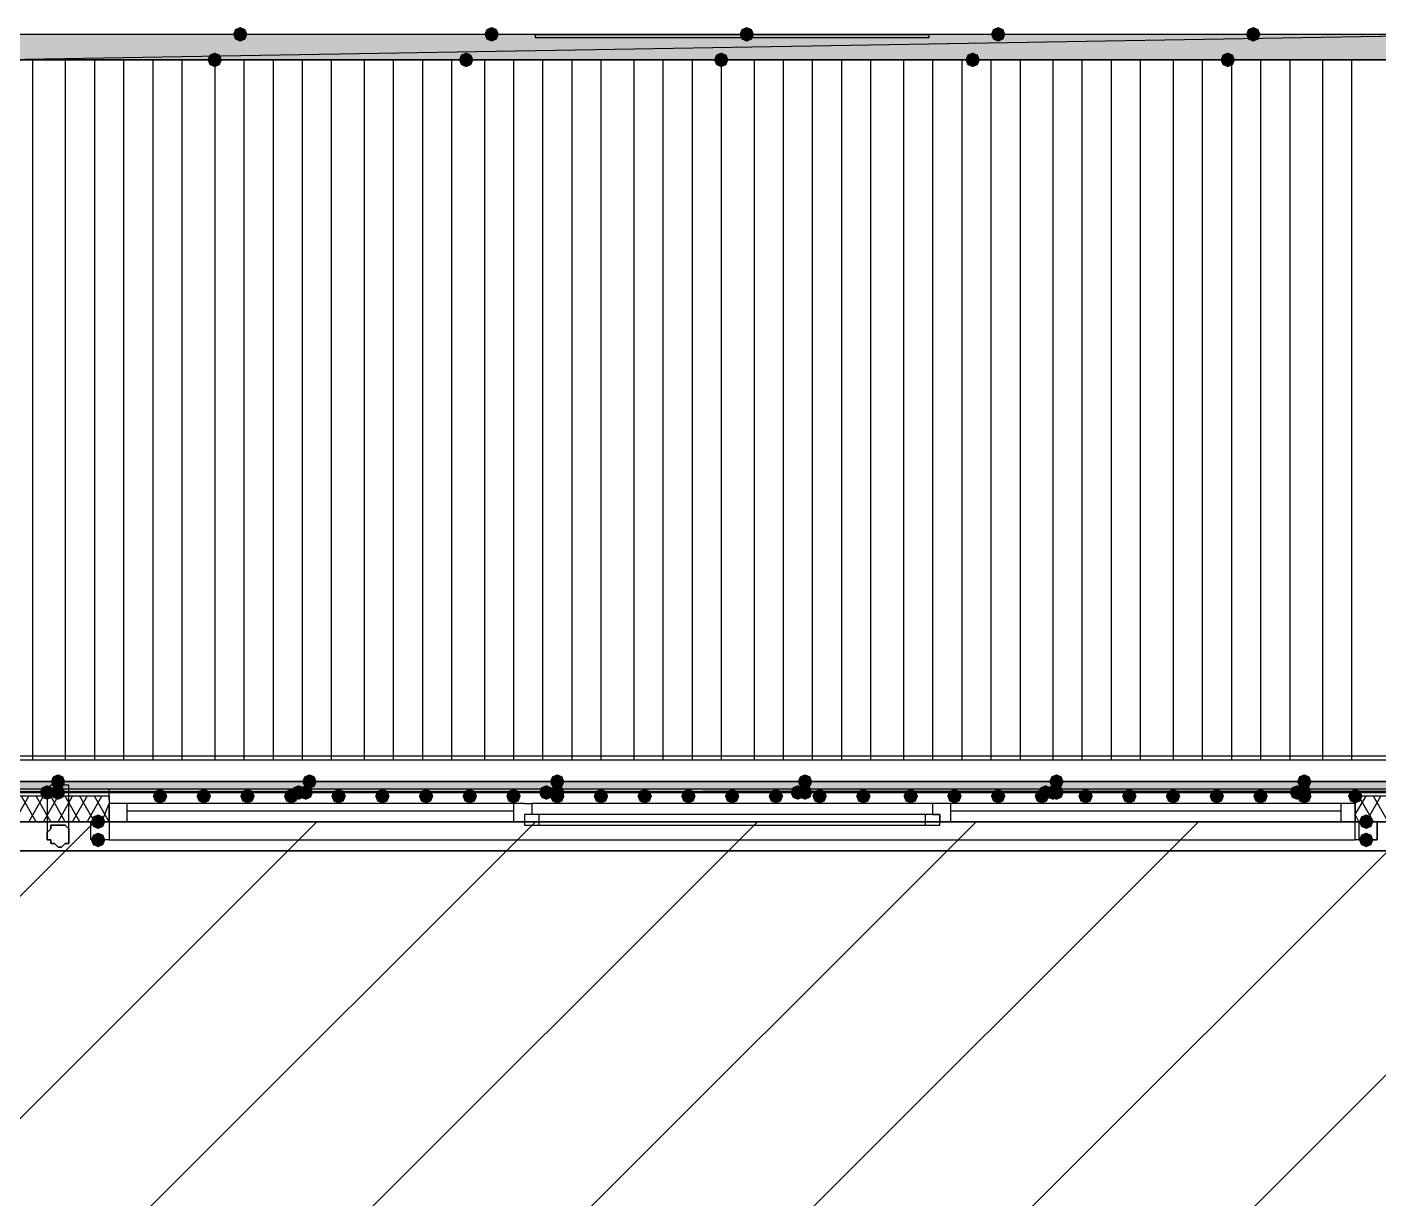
# Model space of a CAD drawing. Header units: millimetres. Extents: x 0 to 420, y 0 to 297.
# Drawn here: x 137.99 to 153.69, y 232.22 to 245.83 of the extents above; entities that cross this region are included whole.
import ezdxf

# ---------------------------------------------------------------- set-up
doc = ezdxf.new("R2010")
doc.units = ezdxf.units.MM
doc.layers.get('0').update_dxf_attribs({"linetype": 'CONTINUOUS'})

msp = doc.modelspace()

# ---------------------------------------------------------------- hatches: boundary and pattern name
at = {"true_color": 0x0000fe}
for points in [[(140.546667, 245.745), (140.521796, 245.685204), (140.462, 245.660333), (140.402204, 245.685204), (140.377333, 245.745), (140.402204, 245.804796), (140.462, 245.829667), (140.521796, 245.804796)], [(143.467667, 245.745), (143.442796, 245.685204), (143.383, 245.660333), (143.323204, 245.685204), (143.298333, 245.745), (143.323204, 245.804796), (143.383, 245.829667), (143.442796, 245.804796)], [(146.431, 245.745), (146.406129, 245.685204), (146.346333, 245.660333), (146.286538, 245.685204), (146.261667, 245.745), (146.286537, 245.804796), (146.346333, 245.829667), (146.406129, 245.804796)], [(149.352, 245.745), (149.327129, 245.685204), (149.267333, 245.660333), (149.207538, 245.685204), (149.182667, 245.745), (149.207537, 245.804796), (149.267333, 245.829667), (149.327129, 245.804796)], [(152.315333, 245.745), (152.290462, 245.685204), (152.230667, 245.660333), (152.170871, 245.685204), (152.146, 245.745), (152.170871, 245.804796), (152.230667, 245.829667), (152.290462, 245.804796)], [(140.250333, 245.448667), (140.225463, 245.388871), (140.165667, 245.364), (140.105871, 245.388871), (140.081, 245.448667), (140.105871, 245.508462), (140.165667, 245.533333), (140.225462, 245.508463)], [(143.171333, 245.448667), (143.146462, 245.388871), (143.086667, 245.364), (143.026871, 245.388871), (143.002, 245.448667), (143.026871, 245.508462), (143.086667, 245.533333), (143.146462, 245.508463)], [(146.134667, 245.448667), (146.109796, 245.388871), (146.05, 245.364), (145.990204, 245.388871), (145.965333, 245.448667), (145.990204, 245.508462), (146.05, 245.533333), (146.109796, 245.508463)], [(149.055667, 245.448667), (149.030796, 245.388871), (148.971, 245.364), (148.911204, 245.388871), (148.886333, 245.448667), (148.911204, 245.508462), (148.971, 245.533333), (149.030796, 245.508463)], [(152.019, 245.448667), (151.994129, 245.388871), (151.934333, 245.364), (151.874538, 245.388871), (151.849667, 245.448667), (151.874537, 245.508462), (151.934333, 245.533333), (151.994129, 245.508463)], [(138.303, 236.939667), (138.278129, 236.879871), (138.218333, 236.855), (138.158537, 236.879871), (138.133667, 236.939667), (138.158537, 236.999462), (138.218333, 237.024333), (138.278129, 236.999463)], [(138.43, 237.066667), (138.405129, 237.006871), (138.345333, 236.982), (138.285538, 237.006871), (138.260667, 237.066667), (138.285537, 237.126462), (138.345333, 237.151333), (138.405129, 237.126463)], [(138.43, 236.939667), (138.405129, 236.879871), (138.345333, 236.855), (138.285538, 236.879871), (138.260667, 236.939667), (138.285537, 236.999462), (138.345333, 237.024333), (138.405129, 236.999463)], [(138.43, 236.939667), (138.405129, 236.879871), (138.345333, 236.855), (138.285538, 236.879871), (138.260667, 236.939667), (138.285537, 236.999462), (138.345333, 237.024333), (138.405129, 236.999463)], [(141.224, 236.939667), (141.199129, 236.879871), (141.139333, 236.855), (141.079537, 236.879871), (141.054667, 236.939667), (141.079537, 236.999462), (141.139333, 237.024333), (141.199129, 236.999463)], [(141.308667, 236.939667), (141.283796, 236.879871), (141.224, 236.855), (141.164204, 236.879871), (141.139333, 236.939667), (141.164204, 236.999462), (141.224, 237.024333), (141.283796, 236.999463)], [(141.308667, 236.939667), (141.283796, 236.879871), (141.224, 236.855), (141.164204, 236.879871), (141.139333, 236.939667), (141.164204, 236.999462), (141.224, 237.024333), (141.283796, 236.999463)], [(141.351, 237.066667), (141.326129, 237.006871), (141.266333, 236.982), (141.206538, 237.006871), (141.181667, 237.066667), (141.206537, 237.126462), (141.266333, 237.151333), (141.326129, 237.126463)], [(144.102667, 236.939667), (144.077796, 236.879871), (144.018, 236.855), (143.958204, 236.879871), (143.933333, 236.939667), (143.958204, 236.999462), (144.018, 237.024333), (144.077796, 236.999463)], [(144.229667, 237.066667), (144.204796, 237.006871), (144.145, 236.982), (144.085204, 237.006871), (144.060333, 237.066667), (144.085204, 237.126462), (144.145, 237.151333), (144.204796, 237.126463)], [(144.229667, 236.939667), (144.204796, 236.879871), (144.145, 236.855), (144.085204, 236.879871), (144.060333, 236.939667), (144.085204, 236.999462), (144.145, 237.024333), (144.204796, 236.999463)], [(144.229667, 236.939667), (144.204796, 236.879871), (144.145, 236.855), (144.085204, 236.879871), (144.060333, 236.939667), (144.085204, 236.999462), (144.145, 237.024333), (144.204796, 236.999463)], [(147.023667, 236.939667), (146.998796, 236.879871), (146.939, 236.855), (146.879204, 236.879871), (146.854333, 236.939667), (146.879204, 236.999462), (146.939, 237.024333), (146.998796, 236.999463)], [(147.108333, 237.066667), (147.083463, 237.006871), (147.023667, 236.982), (146.963871, 237.006871), (146.939, 237.066667), (146.963871, 237.126462), (147.023667, 237.151333), (147.083462, 237.126463)], [(147.108333, 236.939667), (147.083463, 236.879871), (147.023667, 236.855), (146.963871, 236.879871), (146.939, 236.939667), (146.963871, 236.999462), (147.023667, 237.024333), (147.083462, 236.999463)], [(147.108333, 236.939667), (147.083463, 236.879871), (147.023667, 236.855), (146.963871, 236.879871), (146.939, 236.939667), (146.963871, 236.999462), (147.023667, 237.024333), (147.083462, 236.999463)], [(149.902333, 236.939667), (149.877462, 236.879871), (149.817667, 236.855), (149.757871, 236.879871), (149.733, 236.939667), (149.757871, 236.999462), (149.817667, 237.024333), (149.877462, 236.999463)], [(149.987, 236.939667), (149.962129, 236.879871), (149.902333, 236.855), (149.842538, 236.879871), (149.817667, 236.939667), (149.842537, 236.999462), (149.902333, 237.024333), (149.962129, 236.999463)], [(150.029333, 237.066667), (150.004462, 237.006871), (149.944667, 236.982), (149.884871, 237.006871), (149.86, 237.066667), (149.884871, 237.126462), (149.944667, 237.151333), (150.004462, 237.126463)], [(150.029333, 236.939667), (150.004462, 236.879871), (149.944667, 236.855), (149.884871, 236.879871), (149.86, 236.939667), (149.884871, 236.999462), (149.944667, 237.024333), (150.004462, 236.999463)], [(152.823333, 236.939667), (152.798463, 236.879871), (152.738667, 236.855), (152.678871, 236.879871), (152.654, 236.939667), (152.678871, 236.999462), (152.738667, 237.024333), (152.798462, 236.999463)], [(152.908, 237.066667), (152.883129, 237.006871), (152.823333, 236.982), (152.763537, 237.006871), (152.738667, 237.066667), (152.763537, 237.126462), (152.823333, 237.151333), (152.883129, 237.126463)], [(152.908, 236.939667), (152.883129, 236.879871), (152.823333, 236.855), (152.763537, 236.879871), (152.738667, 236.939667), (152.763537, 236.999462), (152.823333, 237.024333), (152.883129, 236.999463)], [(152.908, 236.939667), (152.883129, 236.879871), (152.823333, 236.855), (152.763537, 236.879871), (152.738667, 236.939667), (152.763537, 236.999462), (152.823333, 237.024333), (152.883129, 236.999463)]]:
    msp.add_hatch(color=0, dxfattribs=at).paths.add_polyline_path(points, flags=0)
at = {"true_color": 0x000007}
h = msp.add_hatch(color=0, dxfattribs=at)
h.paths.add_polyline_path([(154.855333, 245.448667), (137.498667, 245.448667), (154.855333, 245.745)], flags=0)
h.paths.add_polyline_path([(137.498667, 245.448667), (154.855333, 245.745), (137.498667, 245.745)], flags=0)
h = msp.add_hatch(color=0, dxfattribs=at)
h.paths.add_polyline_path([(119.507, 237.066667), (381.550333, 237.066667), (119.507, 236.939667)], flags=0)
h.paths.add_polyline_path([(381.550333, 237.066667), (119.507, 236.939667), (381.550333, 236.939667)], flags=0)
for points in [[(139.615333, 236.897333), (139.590463, 236.837537), (139.530667, 236.812667), (139.470871, 236.837537), (139.446, 236.897333), (139.470871, 236.957129), (139.530667, 236.982), (139.590462, 236.957129)], [(140.123333, 236.897333), (140.098463, 236.837537), (140.038667, 236.812667), (139.978871, 236.837537), (139.954, 236.897333), (139.978871, 236.957129), (140.038667, 236.982), (140.098462, 236.957129)], [(140.631333, 236.897333), (140.606462, 236.837537), (140.546667, 236.812667), (140.486871, 236.837537), (140.462, 236.897333), (140.486871, 236.957129), (140.546667, 236.982), (140.606462, 236.957129)], [(141.139333, 236.897333), (141.114463, 236.837537), (141.054667, 236.812667), (140.994871, 236.837537), (140.97, 236.897333), (140.994871, 236.957129), (141.054667, 236.982), (141.114462, 236.957129)], [(141.689667, 236.897333), (141.664796, 236.837537), (141.605, 236.812667), (141.545204, 236.837537), (141.520333, 236.897333), (141.545204, 236.957129), (141.605, 236.982), (141.664796, 236.957129)], [(142.197667, 236.897333), (142.172796, 236.837537), (142.113, 236.812667), (142.053204, 236.837537), (142.028333, 236.897333), (142.053204, 236.957129), (142.113, 236.982), (142.172796, 236.957129)], [(142.705667, 236.897333), (142.680796, 236.837537), (142.621, 236.812667), (142.561204, 236.837537), (142.536333, 236.897333), (142.561204, 236.957129), (142.621, 236.982), (142.680796, 236.957129)], [(143.213667, 236.897333), (143.188796, 236.837537), (143.129, 236.812667), (143.069204, 236.837537), (143.044333, 236.897333), (143.069204, 236.957129), (143.129, 236.982), (143.188796, 236.957129)], [(143.721667, 236.897333), (143.696796, 236.837537), (143.637, 236.812667), (143.577204, 236.837537), (143.552333, 236.897333), (143.577204, 236.957129), (143.637, 236.982), (143.696796, 236.957129)], [(144.229667, 236.897333), (144.204796, 236.837537), (144.145, 236.812667), (144.085204, 236.837537), (144.060333, 236.897333), (144.085204, 236.957129), (144.145, 236.982), (144.204796, 236.957129)], [(144.737667, 236.897333), (144.712796, 236.837537), (144.653, 236.812667), (144.593204, 236.837537), (144.568333, 236.897333), (144.593204, 236.957129), (144.653, 236.982), (144.712796, 236.957129)], [(145.245667, 236.897333), (145.220796, 236.837537), (145.161, 236.812667), (145.101204, 236.837537), (145.076333, 236.897333), (145.101204, 236.957129), (145.161, 236.982), (145.220796, 236.957129)], [(145.753667, 236.897333), (145.728796, 236.837537), (145.669, 236.812667), (145.609204, 236.837537), (145.584333, 236.897333), (145.609204, 236.957129), (145.669, 236.982), (145.728796, 236.957129)], [(146.261667, 236.897333), (146.236796, 236.837537), (146.177, 236.812667), (146.117204, 236.837537), (146.092333, 236.897333), (146.117204, 236.957129), (146.177, 236.982), (146.236796, 236.957129)], [(146.769667, 236.897333), (146.744796, 236.837537), (146.685, 236.812667), (146.625204, 236.837537), (146.600333, 236.897333), (146.625204, 236.957129), (146.685, 236.982), (146.744796, 236.957129)], [(147.277667, 236.897333), (147.252796, 236.837537), (147.193, 236.812667), (147.133204, 236.837537), (147.108333, 236.897333), (147.133204, 236.957129), (147.193, 236.982), (147.252796, 236.957129)], [(147.785667, 236.897333), (147.760796, 236.837537), (147.701, 236.812667), (147.641204, 236.837537), (147.616333, 236.897333), (147.641204, 236.957129), (147.701, 236.982), (147.760796, 236.957129)], [(148.336, 236.897333), (148.311129, 236.837537), (148.251333, 236.812667), (148.191538, 236.837537), (148.166667, 236.897333), (148.191537, 236.957129), (148.251333, 236.982), (148.311129, 236.957129)], [(148.844, 236.897333), (148.819129, 236.837537), (148.759333, 236.812667), (148.699538, 236.837537), (148.674667, 236.897333), (148.699537, 236.957129), (148.759333, 236.982), (148.819129, 236.957129)], [(149.352, 236.897333), (149.327129, 236.837537), (149.267333, 236.812667), (149.207538, 236.837537), (149.182667, 236.897333), (149.207537, 236.957129), (149.267333, 236.982), (149.327129, 236.957129)], [(149.86, 236.897333), (149.835129, 236.837537), (149.775333, 236.812667), (149.715538, 236.837537), (149.690667, 236.897333), (149.715537, 236.957129), (149.775333, 236.982), (149.835129, 236.957129)], [(150.368, 236.897333), (150.343129, 236.837537), (150.283333, 236.812667), (150.223538, 236.837537), (150.198667, 236.897333), (150.223537, 236.957129), (150.283333, 236.982), (150.343129, 236.957129)], [(150.876, 236.897333), (150.851129, 236.837537), (150.791333, 236.812667), (150.731538, 236.837537), (150.706667, 236.897333), (150.731537, 236.957129), (150.791333, 236.982), (150.851129, 236.957129)], [(151.384, 236.897333), (151.359129, 236.837537), (151.299333, 236.812667), (151.239538, 236.837537), (151.214667, 236.897333), (151.239537, 236.957129), (151.299333, 236.982), (151.359129, 236.957129)], [(151.892, 236.897333), (151.867129, 236.837537), (151.807333, 236.812667), (151.747538, 236.837537), (151.722667, 236.897333), (151.747537, 236.957129), (151.807333, 236.982), (151.867129, 236.957129)], [(152.4, 236.897333), (152.375129, 236.837537), (152.315333, 236.812667), (152.255538, 236.837537), (152.230667, 236.897333), (152.255537, 236.957129), (152.315333, 236.982), (152.375129, 236.957129)], [(152.908, 236.897333), (152.883129, 236.837537), (152.823333, 236.812667), (152.763537, 236.837537), (152.738667, 236.897333), (152.763537, 236.957129), (152.823333, 236.982), (152.883129, 236.957129)], [(153.500667, 236.897333), (153.475796, 236.837537), (153.416, 236.812667), (153.356204, 236.837537), (153.331333, 236.897333), (153.356204, 236.957129), (153.416, 236.982), (153.475796, 236.957129)], [(138.895667, 236.601), (138.870796, 236.541204), (138.811, 236.516333), (138.751204, 236.541204), (138.726333, 236.601), (138.751204, 236.660796), (138.811, 236.685667), (138.870796, 236.660796)], [(153.627667, 236.601), (153.602796, 236.541204), (153.543, 236.516333), (153.483204, 236.541204), (153.458333, 236.601), (153.483204, 236.660796), (153.543, 236.685667), (153.602796, 236.660796)], [(138.895667, 236.389333), (138.870796, 236.329537), (138.811, 236.304667), (138.751204, 236.329537), (138.726333, 236.389333), (138.751204, 236.449129), (138.811, 236.474), (138.870796, 236.449129)], [(153.627667, 236.389333), (153.602796, 236.329537), (153.543, 236.304667), (153.483204, 236.329537), (153.458333, 236.389333), (153.483204, 236.449129), (153.543, 236.474), (153.602796, 236.449129)]]:
    msp.add_hatch(color=0, dxfattribs=at).paths.add_polyline_path(points, flags=0)

# ---------------------------------------------------------------- linework, layer by layer
at = {"color": 0, "true_color": 0x000007}
for points in [[(154.855333, 245.745), (137.498667, 245.745)], [(143.891, 245.702667), (143.891, 245.745), (148.463, 245.745)], [(119.507, 236.939667), (381.550333, 236.939667), (119.507, 236.939667), (381.550333, 236.939667)], [(119.507, 236.939667), (381.550333, 236.939667)], [(119.507, 236.939667), (381.550333, 236.939667)], [(138.938, 236.897333), (136.059333, 236.897333)], [(137.837333, 236.601), (138.006667, 236.897333)], [(138.091333, 236.601), (137.922, 236.897333)], [(138.006667, 236.601), (138.176, 236.897333)], [(138.260667, 236.601), (138.091333, 236.897333)], [(138.176, 236.601), (138.345333, 236.897333)], [(138.218333, 236.982), (138.218333, 236.431667)], [(138.43, 236.601), (138.260667, 236.897333)], [(138.345333, 236.601), (138.514667, 236.897333)], [(138.599333, 236.601), (138.43, 236.897333)], [(138.472333, 236.431667), (138.472333, 236.982)], [(138.514667, 236.601), (138.684, 236.897333)], [(138.768667, 236.601), (138.599333, 236.897333)], [(138.684, 236.601), (138.853333, 236.897333)], [(138.938, 236.601), (138.768667, 236.897333)], [(138.938, 236.897333), (138.938, 236.982), (153.416, 236.982), (153.416, 236.897333)], [(138.938, 236.855), (138.938, 236.897333)], [(138.938, 236.897333), (138.938, 236.812667), (138.938, 236.601)], [(138.938, 236.897333), (138.938, 236.812667)], [(153.416, 236.685667), (153.543, 236.897333)], [(153.416, 236.897333), (153.416, 236.812667), (153.416, 236.601)], [(153.416, 236.897333), (153.416, 236.812667)], [(156.337, 236.897333), (153.416, 236.897333)], [(153.627667, 236.601), (153.458333, 236.897333)], [(153.543, 236.601), (153.712333, 236.897333)], [(153.797, 236.601), (153.627667, 236.897333)], [(138.853333, 236.601), (138.938, 236.812667)], [(138.938, 236.601), (139.149667, 236.601), (139.149667, 236.812667), (138.938, 236.812667)], [(143.637, 236.812667), (139.149667, 236.812667)], [(139.149667, 236.728), (143.637, 236.728)], [(143.764, 236.812667), (143.637, 236.812667), (143.637, 236.601), (143.764, 236.601)], [(143.764, 236.812667), (143.848667, 236.812667), (143.848667, 236.685667), (143.764, 236.685667), (143.764, 236.601)], [(148.505333, 236.812667), (143.848667, 236.812667)], [(148.420667, 236.685667), (143.933333, 236.685667)], [(148.632333, 236.812667), (148.505333, 236.812667), (148.505333, 236.685667), (148.59, 236.685667), (148.59, 236.601), (148.632333, 236.601)], [(148.632333, 236.601), (148.717, 236.601), (148.717, 236.812667), (148.632333, 236.812667)], [(153.246667, 236.812667), (148.717, 236.812667)], [(148.717, 236.728), (153.246667, 236.728)], [(153.416, 236.812667), (153.246667, 236.812667), (153.246667, 236.601), (153.416, 236.601)], [(153.458333, 236.601), (153.416, 236.685667)], [(136.059333, 236.601), (138.938, 236.601)], [(146.177, 236.601), (138.938, 236.601), (138.938, 236.516333)], [(146.177, 236.601), (138.938, 236.601), (138.938, 236.516333)], [(138.938, 236.601), (153.416, 236.601)], [(139.149667, 236.601), (143.637, 236.601)], [(143.933333, 236.601), (148.420667, 236.601)], [(143.933333, 236.558667), (148.420667, 236.558667)], [(143.933333, 236.558667), (148.420667, 236.558667)], [(153.416, 236.516333), (153.416, 236.601), (146.177, 236.601)], [(153.416, 236.516333), (153.416, 236.601), (146.177, 236.601)], [(148.717, 236.601), (153.246667, 236.601)], [(153.416, 236.601), (156.337, 236.601)], [(138.938, 236.516333), (138.938, 236.389333), (146.177, 236.389333)], [(138.938, 236.516333), (138.938, 236.389333), (146.177, 236.389333)], [(146.177, 236.389333), (153.416, 236.389333), (153.416, 236.516333)], [(146.177, 236.389333), (153.416, 236.389333), (153.416, 236.516333)]]:
    msp.add_lwpolyline(points, dxfattribs=at)
for points in [[(154.855333, 245.448667), (137.498667, 245.448667), (154.855333, 245.745)], [(137.498667, 245.448667), (154.855333, 245.745), (137.498667, 245.745)], [(154.855333, 245.745), (137.498667, 245.745), (137.498667, 245.448667), (154.855333, 245.448667)], [(148.463, 245.745), (148.463, 245.702667), (143.891, 245.702667), (143.891, 245.745)], [(381.550333, 244.898333), (381.550333, 245.448667), (119.507, 245.448667), (119.507, 244.898333), (119.507, 237.871), (119.507, 237.320667), (381.550333, 237.320667), (381.550333, 237.871)], [(137.498667, 236.982), (154.897667, 236.982), (154.897667, 237.363), (137.498667, 237.363)], [(119.507, 237.066667), (381.550333, 237.066667), (119.507, 236.939667)], [(381.550333, 237.066667), (119.507, 236.939667), (381.550333, 236.939667)], [(119.507, 237.066667), (119.507, 236.939667), (381.550333, 236.939667), (381.550333, 237.066667)], [(138.472333, 236.982), (138.472333, 237.024333), (138.43, 237.024333), (138.387667, 237.024333), (138.345333, 237.024333), (138.303, 237.024333), (138.260667, 237.024333), (138.218333, 236.982), (138.260667, 236.982), (138.303, 236.982), (138.345333, 236.982), (138.387667, 236.982), (138.43, 236.982)], [(138.938, 236.601), (138.938, 236.812667)], [(143.764, 236.558667), (143.933333, 236.558667), (143.933333, 236.685667), (143.764, 236.685667)], [(148.59, 236.685667), (148.420667, 236.685667), (148.420667, 236.558667), (148.59, 236.558667)], [(153.416, 236.601), (153.416, 236.812667)], [(392.938, 236.601), (258.868333, 236.601), (258.868333, 205.613), (242.189, 205.613), (242.189, 236.601), (108.161667, 236.601), (108.161667, 119.972667), (242.189, 119.972667), (242.189, 150.960667), (258.868333, 150.960667), (258.868333, 119.972667), (392.938, 119.972667)], [(138.472333, 236.431667), (138.472333, 236.389333), (138.472333, 236.347), (138.43, 236.347), (138.387667, 236.304667), (138.345333, 236.304667), (138.303, 236.347), (138.260667, 236.347), (138.260667, 236.389333), (138.218333, 236.389333), (138.218333, 236.431667), (138.218333, 236.474), (138.260667, 236.516333), (138.260667, 236.558667), (138.303, 236.558667), (138.345333, 236.558667), (138.387667, 236.558667), (138.43, 236.558667), (138.472333, 236.516333), (138.472333, 236.474), (138.472333, 236.431667), (138.472333, 236.474), (138.472333, 236.516333), (138.43, 236.558667), (138.387667, 236.558667), (138.345333, 236.558667), (138.303, 236.558667), (138.260667, 236.558667), (138.260667, 236.516333), (138.218333, 236.474), (138.218333, 236.431667), (138.218333, 236.389333), (138.260667, 236.389333), (138.260667, 236.347), (138.303, 236.347), (138.345333, 236.304667), (138.387667, 236.304667), (138.43, 236.347), (138.472333, 236.347), (138.472333, 236.389333)], [(138.218333, 236.431667), (138.218333, 236.389333), (138.260667, 236.389333), (138.260667, 236.347), (138.303, 236.347), (138.345333, 236.304667), (138.387667, 236.304667), (138.43, 236.347), (138.472333, 236.347), (138.472333, 236.389333), (138.472333, 236.431667), (138.472333, 236.474), (138.472333, 236.516333), (138.43, 236.558667), (138.387667, 236.558667), (138.345333, 236.558667), (138.303, 236.558667), (138.260667, 236.558667), (138.260667, 236.516333), (138.218333, 236.474)], [(138.726333, 236.601), (138.938, 236.601), (138.938, 236.389333), (138.726333, 236.389333), (138.726333, 236.601), (138.938, 236.601), (138.938, 236.389333), (138.726333, 236.389333)], [(153.416, 236.601), (153.67, 236.601), (153.67, 236.389333), (153.416, 236.389333)], [(153.458333, 236.601), (153.458333, 236.389333), (153.67, 236.389333), (153.67, 236.601)], [(242.189, 236.262333), (242.189, 205.613), (258.868333, 205.613), (258.868333, 236.262333), (392.557, 236.262333), (392.557, 120.311333), (258.868333, 120.311333), (258.868333, 150.960667), (242.189, 150.960667), (242.189, 120.311333), (108.500333, 120.311333), (108.500333, 236.262333)]]:
    msp.add_lwpolyline(points, close=True, dxfattribs=at)
at = {"color": 0, "true_color": 0x0000fd}
for points in [[(138.049, 245.448667), (138.049, 237.320667)], [(138.43, 245.448667), (138.43, 237.320667)], [(138.768667, 245.448667), (138.768667, 237.320667)], [(139.107333, 245.448667), (139.107333, 237.320667)], [(139.446, 245.448667), (139.446, 237.320667)], [(139.784667, 245.448667), (139.784667, 237.320667)], [(140.165667, 245.448667), (140.165667, 237.320667)], [(140.504333, 245.448667), (140.504333, 237.320667)], [(140.843, 245.448667), (140.843, 237.320667)], [(141.181667, 245.448667), (141.181667, 237.320667)], [(141.520333, 245.448667), (141.520333, 237.320667)], [(141.901333, 245.448667), (141.901333, 237.320667)], [(142.24, 245.448667), (142.24, 237.320667)], [(142.578667, 245.448667), (142.578667, 237.320667)], [(142.917333, 245.448667), (142.917333, 237.320667)], [(143.298333, 245.448667), (143.298333, 237.320667)], [(143.637, 245.448667), (143.637, 237.320667)], [(143.975667, 245.448667), (143.975667, 237.320667)], [(144.314333, 245.448667), (144.314333, 237.320667)], [(144.653, 245.448667), (144.653, 237.320667)], [(145.034, 245.448667), (145.034, 237.320667)], [(145.372667, 245.448667), (145.372667, 237.320667)], [(145.711333, 245.448667), (145.711333, 237.320667)], [(146.05, 245.448667), (146.05, 237.320667)], [(146.431, 245.448667), (146.431, 237.320667)], [(146.769667, 245.448667), (146.769667, 237.320667)], [(147.108333, 245.448667), (147.108333, 237.320667)], [(147.447, 245.448667), (147.447, 237.320667)], [(147.785667, 245.448667), (147.785667, 237.320667)], [(148.166667, 245.448667), (148.166667, 237.320667)], [(148.505333, 245.448667), (148.505333, 237.320667)], [(148.844, 245.448667), (148.844, 237.320667)], [(149.182667, 245.448667), (149.182667, 237.320667)], [(149.521333, 245.448667), (149.521333, 237.320667)], [(149.902333, 245.448667), (149.902333, 237.320667)], [(150.241, 245.448667), (150.241, 237.320667)], [(150.579667, 245.448667), (150.579667, 237.320667)], [(150.918333, 245.448667), (150.918333, 237.320667)], [(151.299333, 245.448667), (151.299333, 237.320667)], [(151.638, 245.448667), (151.638, 237.320667)], [(151.976667, 245.448667), (151.976667, 237.320667)], [(152.315333, 245.448667), (152.315333, 237.320667)], [(152.654, 245.448667), (152.654, 237.320667)], [(153.035, 245.448667), (153.035, 237.320667)], [(153.373667, 245.448667), (153.373667, 237.320667)]]:
    msp.add_lwpolyline(points, dxfattribs=at)
at = {"color": 0, "true_color": 0x000002}
for points in [[(108.161668, 205.993999), (138.768668, 236.600999)], [(108.161668, 203.411666), (141.351001, 236.600999)], [(109.389335, 202.141666), (143.891001, 236.600999)], [(111.971668, 202.141666), (146.473334, 236.600999)], [(114.511668, 202.141666), (149.013334, 236.600999)], [(117.094001, 202.141666), (151.595668, 236.600999)], [(119.634001, 202.141666), (154.135668, 236.600999)], [(122.216335, 202.141666), (156.718001, 236.600999)]]:
    msp.add_lwpolyline(points, dxfattribs=at)
at = {"color": 0, "true_color": 0x00002b}
msp.add_lwpolyline([(154.728333, 202.141667), (154.728333, 236.601), (137.625667, 236.601), (137.625667, 202.141667)], close=True, dxfattribs=at)
at = {"color": 0, "true_color": 0x0000fe}
msp.add_lwpolyline([(242.189, 236.262333), (108.500333, 236.262333), (108.500333, 120.311333), (242.189, 120.311333), (242.189, 150.960667), (258.868333, 150.960667), (258.868333, 120.311333), (392.557, 120.311333), (392.557, 236.262333), (258.868333, 236.262333), (258.868333, 205.613), (242.189, 205.613)], close=True, dxfattribs=at)

doc.saveas('drawing.dxf')
